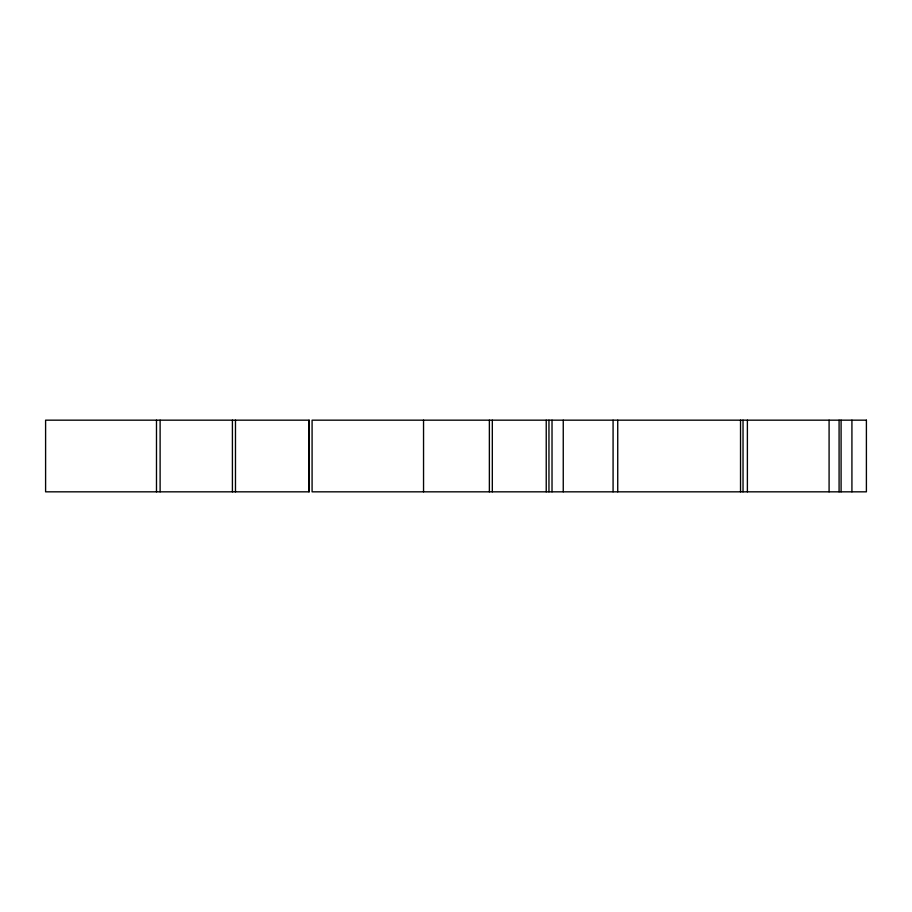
<?xml version="1.0" encoding="UTF-8"?>
<svg xmlns="http://www.w3.org/2000/svg" width="912" height="912" viewBox="0 0 912 912"><rect width="100%" height="100%" fill="white"/><g stroke="black" fill="none" stroke-linecap="round" stroke-linejoin="round"><path stroke-width="1.37" d="M309.134 420.17L45.6 420.17L45.6 491.83L309.134 491.83L309.134 420.17L309.02 491.83M851.922 420.17L851.922 491.83M841.092 420.17L841.092 491.83M839.086 420.17L839.086 491.83M829.088 420.17L829.088 491.83M747.384 420.17L747.384 491.83M743.029 420.17L743.029 491.83M740.533 420.17L740.533 491.83M617.732 420.17L617.732 491.83M613.081 420.17L613.081 491.83M563.251 420.17L563.251 491.83M552.022 420.17L552.022 491.83M548.956 420.17L548.956 491.83M546.231 420.17L546.231 491.83M492.32 420.17L492.32 491.83M489.368 420.17L489.368 491.83M423.544 420.17L423.544 491.83M235.478 420.17L235.478 491.83M232.412 420.17L232.412 491.83M160.113 420.17L160.113 491.83M156.488 420.17L156.488 491.83M866.4 420.17L312.086 420.17L312.086 491.83L866.4 491.83L866.4 420.17"/></g></svg>
